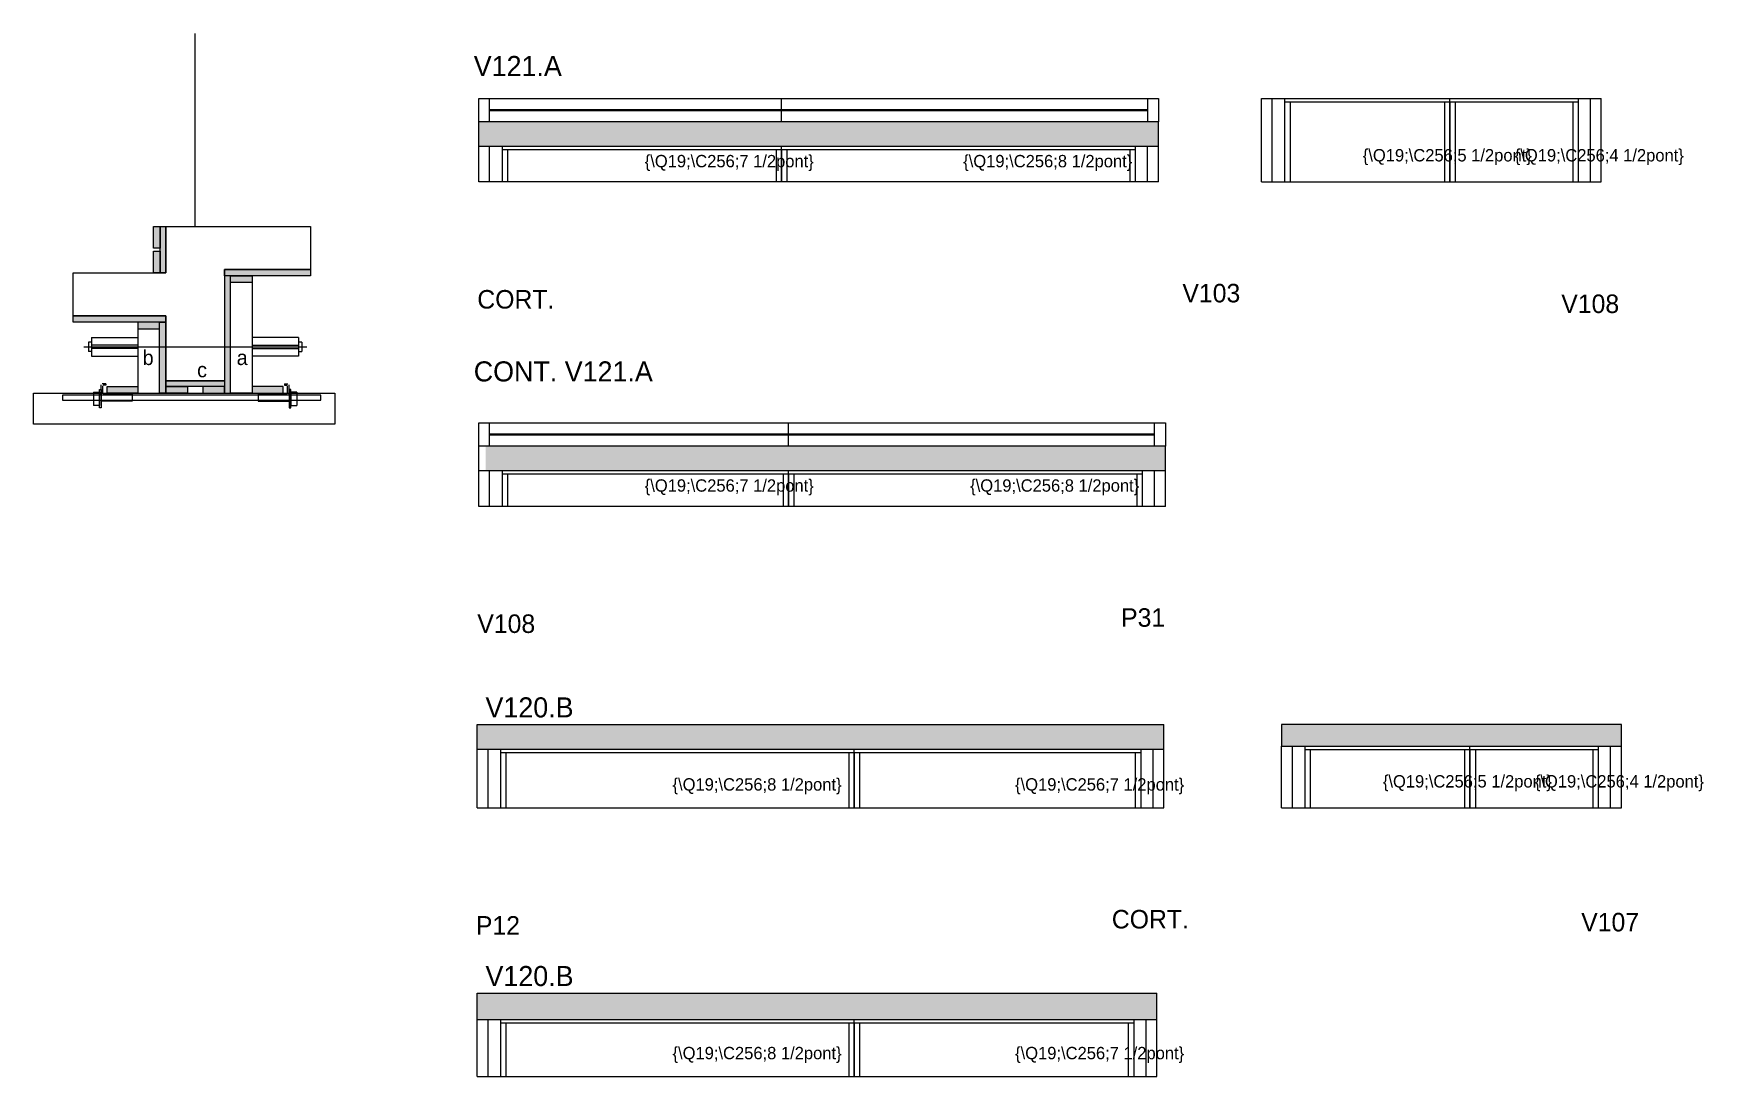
# Model space of a CAD drawing. Header units: metres. Extents: x 1733 to 2815, y 11651 to 12327.
import ezdxf

# ---------------------------------------------------------------- set-up
doc = ezdxf.new("R2010")
doc.units = ezdxf.units.M
for name, color, linetype in [('5', 7, 'Continuous'), ('barrote', 7, 'Continuous'), ('CONCRETO', 7, 'Continuous'), ('COTA', 7, 'Continuous'), ('detalhes', 7, 'Continuous'), ('Hachura', 7, 'Continuous'), ('Madeira', 7, 'Continuous'), ('Painéis', 7, 'Continuous'), ('presilha', 7, 'Continuous'), ('SARR_2.2x7', 7, 'Continuous'), ('SARR_3.5x7', 7, 'Continuous'), ('SCO-___-LAJ', 7, 'Continuous'), ('TENSOR', 7, 'Continuous'), ('texto', 7, 'Continuous'), ('Texto Seção', 7, 'Continuous')]:
    doc.layers.add(name, color=color, linetype=linetype)

msp = doc.modelspace()

# ---------------------------------------------------------------- hatches: boundary and pattern name
at = {"layer": 'COTA'}
h = msp.add_hatch(color=7, dxfattribs=at)
h.dxf.hatch_style = 1
h.paths.add_polyline_path([(2461.7, 12269.9), (2461.7, 12253.9), (2461.7, 12253.9), (2021.7, 12253.9), (2021.7, 12253.9), (2021.7, 12269.9), (2021.7, 12269.9), (2461.7, 12269.9)])
h = msp.add_hatch(color=7, dxfattribs=at)
h.dxf.hatch_style = 1
h.paths.add_polyline_path([(2466.2, 12059.8), (2466.2, 12043.8), (2466.2, 12043.8), (2026.2, 12043.8), (2026.2, 12043.8), (2026.2, 12059.8), (2026.2, 12059.8), (2466.2, 12059.8)])
h = msp.add_hatch(color=7, dxfattribs=at)
h.dxf.hatch_style = 1
h.paths.add_polyline_path([(2020.7, 11879.5), (2020.7, 11863.5), (2020.7, 11863.5), (2465.2, 11863.5), (2465.2, 11863.5), (2465.2, 11879.5), (2465.2, 11879.5), (2020.7, 11879.5)])
h = msp.add_hatch(color=7, dxfattribs=at)
h.dxf.hatch_style = 1
h.paths.add_polyline_path([(2761.4, 11879.5), (2541.4, 11879.5), (2541.4, 11879.5), (2541.4, 11865.5), (2541.4, 11865.5), (2761.4, 11865.5), (2761.4, 11865.5), (2761.4, 11879.5)])
h = msp.add_hatch(color=7, dxfattribs=at)
h.dxf.hatch_style = 1
h.paths.add_polyline_path([(2020.7, 11705.5), (2020.7, 11688.5), (2020.7, 11688.5), (2460.7, 11688.5), (2460.7, 11688.5), (2460.7, 11705.5), (2460.7, 11705.5), (2020.7, 11705.5)])
at = {"layer": 'Hachura'}
h = msp.add_hatch(color=7, dxfattribs=at)
h.dxf.hatch_style = 1
h.paths.add_polyline_path([(1811, 12202.1), (1815.4, 12202.1), (1815.4, 12202.1), (1815.4, 12188.1), (1815.4, 12188.1), (1811, 12188.1), (1811, 12188.1), (1811, 12202.1)])
h = msp.add_hatch(color=7, dxfattribs=at)
h.dxf.hatch_style = 1
h.paths.add_polyline_path([(1815.4, 12202.1), (1819, 12202.1), (1819, 12202.1), (1819, 12172.1), (1819, 12172.1), (1815.4, 12172.1), (1815.4, 12172.1), (1815.4, 12202.1)])
h = msp.add_hatch(color=7, dxfattribs=at)
h.dxf.hatch_style = 1
h.paths.add_polyline_path([(1811, 12186.1), (1815.4, 12186.1), (1815.4, 12186.1), (1815.4, 12172.1), (1815.4, 12172.1), (1811, 12172.1), (1811, 12172.1), (1811, 12186.1)])
h = msp.add_hatch(color=7, dxfattribs=at)
h.dxf.hatch_style = 1
h.paths.add_polyline_path([(1861, 12174.1), (1857, 12174.1), (1857, 12174.1), (1857, 12094.1), (1857, 12094.1), (1861, 12094.1), (1861, 12094.1), (1861, 12174.1)])
h = msp.add_hatch(color=7, dxfattribs=at)
h.dxf.hatch_style = 1
h.paths.add_polyline_path([(1857, 12170.1), (1857, 12174.1), (1857, 12174.1), (1912.6, 12174.1), (1912.6, 12174.1), (1912.6, 12170.1), (1912.6, 12170.1), (1857, 12170.1)])
h = msp.add_hatch(color=7, dxfattribs=at)
h.dxf.hatch_style = 1
h.paths.add_polyline_path([(1861, 12165.7), (1861, 12170.1), (1861, 12170.1), (1875, 12170.1), (1875, 12170.1), (1875, 12165.7), (1875, 12165.7), (1861, 12165.7)])
h = msp.add_hatch(color=7, dxfattribs=at)
h.dxf.hatch_style = 1
h.paths.add_polyline_path([(1759, 12140.1), (1759, 12144.1), (1759, 12144.1), (1819, 12144.1), (1819, 12144.1), (1819, 12140.1), (1819, 12140.1), (1759, 12140.1)])
h = msp.add_hatch(color=7, dxfattribs=at)
h.dxf.hatch_style = 1
h.paths.add_polyline_path([(1815, 12135.7), (1815, 12140.1), (1815, 12140.1), (1801, 12140.1), (1801, 12140.1), (1801, 12135.7), (1801, 12135.7), (1815, 12135.7)])
h = msp.add_hatch(color=7, dxfattribs=at)
h.dxf.hatch_style = 1
h.paths.add_polyline_path([(1815, 12140.1), (1819, 12140.1), (1819, 12140.1), (1819, 12094.1), (1819, 12094.1), (1815, 12094.1), (1815, 12094.1), (1815, 12140.1)])
h = msp.add_hatch(color=7, dxfattribs=at)
h.dxf.hatch_style = 1
h.paths.add_polyline_path([(1819, 12098.5), (1819, 12102.1), (1819, 12102.1), (1857, 12102.1), (1857, 12102.1), (1857, 12098.5), (1857, 12098.5), (1819, 12098.5)])
h = msp.add_hatch(color=7, dxfattribs=at)
h.dxf.hatch_style = 1
h.paths.add_polyline_path([(1781, 12094.1), (1781, 12098.5), (1781, 12098.5), (1801, 12098.5), (1801, 12098.5), (1801, 12094.1), (1801, 12094.1), (1781, 12094.1)])
h = msp.add_hatch(color=7, dxfattribs=at)
h.dxf.hatch_style = 1
h.paths.add_polyline_path([(1819, 12094.1), (1819, 12098.5), (1819, 12098.5), (1833, 12098.5), (1833, 12098.5), (1833, 12094.1), (1833, 12094.1), (1819, 12094.1)])
h = msp.add_hatch(color=7, dxfattribs=at)
h.dxf.hatch_style = 1
h.paths.add_polyline_path([(1857, 12094.1), (1857, 12098.5), (1857, 12098.5), (1843, 12098.5), (1843, 12098.5), (1843, 12094.1), (1843, 12094.1), (1857, 12094.1)])
h = msp.add_hatch(color=7, dxfattribs=at)
h.dxf.hatch_style = 1
h.paths.add_polyline_path([(1895, 12094.1), (1895, 12098.5), (1895, 12098.5), (1875, 12098.5), (1875, 12098.5), (1875, 12094.1), (1875, 12094.1), (1895, 12094.1)])

# ---------------------------------------------------------------- linework, layer by layer
at = {"color": 7, "lineweight": 25}
for p, q in [((1769, 12127.1), (1769, 12121.1)), ((1771, 12127.1), (1769, 12127.1)), ((1771, 12130.1), (1771, 12118.1)), ((1771, 12130.1), (1801, 12130.1)), ((1801, 12125.1), (1771, 12125.1)), ((1801, 12123.1), (1771, 12123.1)), ((1905, 12130.1), (1875, 12130.1)), ((1875, 12125.1), (1905, 12125.1)), ((1875, 12123.1), (1905, 12123.1)), ((1905, 12130.1), (1905, 12118.1)), ((1907, 12127.1), (1905, 12127.1)), ((1907, 12127.1), (1907, 12121.1)), ((1771, 12121.1), (1769, 12121.1)), ((1771, 12118.1), (1801, 12118.1)), ((1905, 12118.1), (1875, 12118.1)), ((1905, 12121.1), (1907, 12121.1))]:
    msp.add_line(p, q, dxfattribs=at)
at = {"layer": 'barrote', "color": 7, "lineweight": 25}
msp.add_lwpolyline([(1928.5, 12074.1), (1733.3, 12074.1), (1733.3, 12094.1), (1928.5, 12094.1)], close=True, dxfattribs=at)
at = {"layer": 'CONCRETO', "color": 7, "lineweight": 25}
msp.add_lwpolyline([(1912.6, 12202.1), (1912.6, 12174.1), (1857, 12174.1), (1857, 12102.1), (1819, 12102.1), (1819, 12144.1), (1759, 12144.1), (1759, 12172.1), (1819, 12172.1), (1819, 12202.1), (1912.6, 12202.1)], dxfattribs=at)
at = {"layer": 'COTA', "color": 7, "lineweight": 25}
for p, q in [((2461.7, 12269.9), (2021.7, 12269.9)), ((2021.7, 12253.9), (2021.7, 12269.9)), ((2461.7, 12253.9), (2461.7, 12269.9)), ((2466.2, 12059.8), (2021.7, 12059.8)), ((2021.7, 12043.8), (2021.7, 12059.8)), ((2466.2, 12043.8), (2466.2, 12059.8)), ((2020.7, 11879.5), (2465.2, 11879.5)), ((2020.7, 11863.5), (2020.7, 11879.5)), ((2465.2, 11863.5), (2465.2, 11879.5)), ((2761.4, 11879.5), (2541.4, 11879.5)), ((2541.4, 11879.5), (2541.4, 11865.5)), ((2761.4, 11865.5), (2761.4, 11879.5)), ((2020.7, 11705.5), (2460.7, 11705.5)), ((2020.7, 11688.5), (2020.7, 11705.5)), ((2460.7, 11688.5), (2460.7, 11705.5))]:
    msp.add_line(p, q, dxfattribs=at)
at = {"layer": 'Defpoints', "color": 7, "lineweight": 25}
msp.add_line((1838, 12202.1), (1838, 12327.1), dxfattribs=at)
at = {"layer": 'Madeira', "color": 7, "lineweight": 25}
for points in [[(1811, 12202.1), (1815.4, 12202.1), (1815.4, 12188.1), (1811, 12188.1)], [(1811, 12186.1), (1815.4, 12186.1), (1815.4, 12172.1), (1811, 12172.1)], [(1861, 12165.7), (1861, 12170.1), (1875, 12170.1), (1875, 12165.7)], [(1861, 12170.1), (1875, 12170.1), (1875, 12094.1), (1861, 12094.1)], [(1815, 12135.7), (1815, 12140.1), (1801, 12140.1), (1801, 12135.7)], [(1815, 12140.1), (1801, 12140.1), (1801, 12094.1), (1815, 12094.1)], [(1781, 12094.1), (1781, 12098.5), (1801, 12098.5), (1801, 12094.1)], [(1819, 12094.1), (1819, 12098.5), (1833, 12098.5), (1833, 12094.1)], [(1857, 12094.1), (1857, 12098.5), (1843, 12098.5), (1843, 12094.1)], [(1895, 12094.1), (1895, 12098.5), (1875, 12098.5), (1875, 12094.1)]]:
    msp.add_lwpolyline(points, close=True, dxfattribs=at)
at = {"layer": 'Painéis', "color": 7, "lineweight": 25}
for p, q in [((2021.7, 12269.9), (2021.7, 12284.9)), ((2021.7, 12284.9), (2461.7, 12284.9)), ((2217.7, 12269.9), (2217.7, 12284.9)), ((2461.7, 12284.9), (2461.7, 12269.9)), ((2528.4, 12284.9), (2748.4, 12284.9)), ((2528.4, 12230.9), (2528.4, 12284.9)), ((2650.4, 12230.9), (2650.4, 12284.9)), ((2748.4, 12230.9), (2748.4, 12284.9)), ((2461.7, 12269.9), (2021.7, 12269.9)), ((2461.7, 12253.9), (2021.7, 12253.9)), ((2021.7, 12230.9), (2021.7, 12253.9)), ((2217.7, 12230.9), (2217.7, 12253.9)), ((2461.7, 12230.9), (2461.7, 12253.9)), ((2461.7, 12230.9), (2021.7, 12230.9)), ((2528.4, 12230.9), (2748.4, 12230.9)), ((2021.7, 12059.8), (2021.7, 12074.8)), ((2021.7, 12074.8), (2466.2, 12074.8)), ((2222.2, 12059.8), (2222.2, 12074.8)), ((2466.2, 12074.8), (2466.2, 12059.8)), ((2466.2, 12059.8), (2021.7, 12059.8)), ((2466.2, 12043.8), (2021.7, 12043.8)), ((2021.7, 12020.8), (2021.7, 12043.8)), ((2222.2, 12020.8), (2222.2, 12043.8)), ((2466.2, 12020.8), (2466.2, 12043.8)), ((2466.2, 12020.8), (2021.7, 12020.8)), ((2020.7, 11863.5), (2465.2, 11863.5)), ((2020.7, 11825.5), (2020.7, 11863.5)), ((2264.7, 11825.5), (2264.7, 11863.5)), ((2465.2, 11825.5), (2465.2, 11863.5)), ((2541.4, 11865.5), (2761.4, 11865.5)), ((2541.4, 11825.5), (2541.4, 11865.5)), ((2663.4, 11825.5), (2663.4, 11865.5)), ((2761.4, 11825.5), (2761.4, 11865.5)), ((2020.7, 11825.5), (2465.2, 11825.5)), ((2541.4, 11825.5), (2761.4, 11825.5)), ((2020.7, 11688.5), (2460.7, 11688.5)), ((2020.7, 11651.5), (2020.7, 11688.5)), ((2264.7, 11651.5), (2264.7, 11688.5)), ((2460.7, 11651.5), (2460.7, 11688.5)), ((2020.7, 11651.5), (2460.7, 11651.5))]:
    msp.add_line(p, q, dxfattribs=at)
for points in [[(1815.4, 12202.1), (1819, 12202.1), (1819, 12172.1), (1815.4, 12172.1)], [(1857, 12170.1), (1857, 12174.1), (1912.6, 12174.1), (1912.6, 12170.1)], [(1861, 12170.1), (1857, 12170.1), (1857, 12094.1), (1861, 12094.1)], [(1759, 12140.1), (1759, 12144.1), (1819, 12144.1), (1819, 12140.1)], [(1815, 12140.1), (1819, 12140.1), (1819, 12094.1), (1815, 12094.1)], [(1819, 12098.5), (1819, 12102.1), (1857, 12102.1), (1857, 12098.5)]]:
    msp.add_lwpolyline(points, close=True, dxfattribs=at)
at = {"layer": 'presilha', "color": 7, "lineweight": 25}
for p, q in [((1772.2, 12094.8), (1776.2, 12094.8)), ((1772.2, 12094.8), (1772.2, 12086.2)), ((1776.2, 12096.5), (1777.2, 12096.5)), ((1776.2, 12084.5), (1776.2, 12096.5)), ((1776.2, 12094.8), (1776.2, 12086.2)), ((1777.2, 12093.3), (1777.2, 12099.4)), ((1777.2, 12096.5), (1777.2, 12084.5)), ((1780.2, 12100.2), (1777.9, 12100.2)), ((1778.2, 12093.9), (1778.2, 12098.8)), ((1780.2, 12099.2), (1778.5, 12099.2)), ((1797.2, 12093.5), (1778.5, 12093.5)), ((1780.2, 12100.2), (1780.2, 12099.2)), ((1797.2, 12093.5), (1797.2, 12088.9)), ((1878.9, 12093.5), (1878.9, 12088.9)), ((1878.9, 12093.5), (1897.5, 12093.5)), ((1895.9, 12100.2), (1895.9, 12099.2)), ((1895.9, 12100.2), (1898.1, 12100.2)), ((1895.9, 12099.2), (1897.5, 12099.2)), ((1897.9, 12093.9), (1897.9, 12098.8)), ((1898.9, 12093.3), (1898.9, 12099.4)), ((1899.9, 12096.5), (1898.9, 12096.5)), ((1898.9, 12096.5), (1898.9, 12084.5)), ((1899.9, 12084.5), (1899.9, 12096.5)), ((1903.9, 12094.8), (1899.9, 12094.8)), ((1899.9, 12094.8), (1899.9, 12086.2)), ((1903.9, 12094.8), (1903.9, 12086.2)), ((1776.2, 12086.2), (1772.2, 12086.2)), ((1777.2, 12084.5), (1776.2, 12084.5)), ((1797.2, 12088.9), (1777.2, 12088.9)), ((1878.9, 12088.9), (1898.9, 12088.9)), ((1898.9, 12084.5), (1899.9, 12084.5)), ((1899.9, 12086.2), (1903.9, 12086.2))]:
    msp.add_line(p, q, dxfattribs=at)
at = {"layer": 'SARR_2.2x7', "color": 7, "lineweight": 25}
for p, q in [((2028.7, 12269.9), (2028.7, 12284.9)), ((2454.7, 12284.9), (2454.7, 12269.9)), ((2535.4, 12230.9), (2535.4, 12284.9)), ((2741.4, 12230.9), (2741.4, 12284.9)), ((2028.7, 12277.9), (2454.7, 12277.9)), ((2454.7, 12276.9), (2028.7, 12276.9)), ((2543.4, 12282.7), (2650.4, 12282.7)), ((2650.4, 12282.7), (2733.4, 12282.7)), ((2028.7, 12230.9), (2028.7, 12253.9)), ((2217.7, 12251.7), (2036.7, 12251.7)), ((2446.7, 12251.7), (2217.7, 12251.7)), ((2454.7, 12230.9), (2454.7, 12253.9)), ((2028.7, 12059.8), (2028.7, 12074.8)), ((2028.7, 12067.8), (2459.2, 12067.8)), ((2459.2, 12059.8), (2459.2, 12074.8)), ((2459.2, 12066.8), (2028.7, 12066.8)), ((2028.7, 12020.8), (2028.7, 12043.8)), ((2222.2, 12041.6), (2036.7, 12041.6)), ((2451.2, 12041.6), (2222.2, 12041.6)), ((2459.2, 12020.8), (2459.2, 12043.8)), ((2027.7, 11825.5), (2027.7, 11863.5)), ((2458.2, 11825.5), (2458.2, 11863.5)), ((2548.4, 11825.5), (2548.4, 11865.5)), ((2556.4, 11863.3), (2663.4, 11863.3)), ((2663.4, 11863.3), (2746.4, 11863.3)), ((2754.4, 11825.5), (2754.4, 11865.5)), ((2035.7, 11861.3), (2264.7, 11861.3)), ((2264.7, 11861.3), (2450.2, 11861.3)), ((2027.7, 11651.5), (2027.7, 11688.5)), ((2035.7, 11686.3), (2264.7, 11686.3)), ((2264.7, 11686.3), (2445.7, 11686.3)), ((2453.7, 11651.5), (2453.7, 11688.5))]:
    msp.add_line(p, q, dxfattribs=at)
at = {"layer": 'SARR_3.5x7', "color": 7, "lineweight": 25}
for p, q in [((2543.4, 12284.9), (2543.4, 12230.9)), ((2733.4, 12284.9), (2733.4, 12230.9)), ((2546.9, 12282.7), (2546.9, 12230.9)), ((2646.9, 12282.7), (2646.9, 12230.9)), ((2650.4, 12282.7), (2650.4, 12230.9)), ((2653.9, 12282.7), (2653.9, 12230.9)), ((2729.9, 12282.7), (2729.9, 12230.9)), ((2036.7, 12253.9), (2036.7, 12230.9)), ((2040.2, 12251.7), (2040.2, 12230.9)), ((2214.2, 12251.7), (2214.2, 12230.9)), ((2217.7, 12251.7), (2217.7, 12230.9)), ((2221.2, 12251.7), (2221.2, 12230.9)), ((2443.2, 12251.7), (2443.2, 12230.9)), ((2446.7, 12253.9), (2446.7, 12230.9)), ((2040.2, 12230.9), (2036.7, 12230.9)), ((2217.7, 12230.9), (2214.2, 12230.9)), ((2221.2, 12230.9), (2217.7, 12230.9)), ((2446.7, 12230.9), (2443.2, 12230.9)), ((2543.4, 12230.9), (2546.9, 12230.9)), ((2646.9, 12230.9), (2650.4, 12230.9)), ((2650.4, 12230.9), (2653.9, 12230.9)), ((2729.9, 12230.9), (2733.4, 12230.9)), ((2036.7, 12043.8), (2036.7, 12020.8)), ((2040.2, 12041.6), (2040.2, 12020.8)), ((2218.7, 12041.6), (2218.7, 12020.8)), ((2222.2, 12041.6), (2222.2, 12020.8)), ((2225.7, 12041.6), (2225.7, 12020.8)), ((2447.7, 12041.6), (2447.7, 12020.8)), ((2451.2, 12043.8), (2451.2, 12020.8)), ((2040.2, 12020.8), (2036.7, 12020.8)), ((2222.2, 12020.8), (2218.7, 12020.8)), ((2225.7, 12020.8), (2222.2, 12020.8)), ((2451.2, 12020.8), (2447.7, 12020.8)), ((2035.7, 11863.5), (2035.7, 11825.5)), ((2450.2, 11863.5), (2450.2, 11825.5)), ((2556.4, 11865.5), (2556.4, 11825.5)), ((2559.9, 11863.3), (2559.9, 11825.5)), ((2659.9, 11863.3), (2659.9, 11825.5)), ((2663.4, 11863.3), (2663.4, 11825.5)), ((2666.9, 11863.3), (2666.9, 11825.5)), ((2742.9, 11863.3), (2742.9, 11825.5)), ((2746.4, 11865.5), (2746.4, 11825.5)), ((2039.2, 11861.3), (2039.2, 11825.5)), ((2261.2, 11861.3), (2261.2, 11825.5)), ((2264.7, 11861.3), (2264.7, 11825.5)), ((2268.2, 11861.3), (2268.2, 11825.5)), ((2446.7, 11861.3), (2446.7, 11825.5)), ((2035.7, 11825.5), (2039.2, 11825.5)), ((2261.2, 11825.5), (2264.7, 11825.5)), ((2264.7, 11825.5), (2268.2, 11825.5)), ((2446.7, 11825.5), (2450.2, 11825.5)), ((2556.4, 11825.5), (2559.9, 11825.5)), ((2659.9, 11825.5), (2663.4, 11825.5)), ((2663.4, 11825.5), (2666.9, 11825.5)), ((2742.9, 11825.5), (2746.4, 11825.5)), ((2035.7, 11688.5), (2035.7, 11651.5)), ((2039.2, 11686.3), (2039.2, 11651.5)), ((2261.2, 11686.3), (2261.2, 11651.5)), ((2264.7, 11686.3), (2264.7, 11651.5)), ((2268.2, 11686.3), (2268.2, 11651.5)), ((2442.2, 11686.3), (2442.2, 11651.5)), ((2445.7, 11688.5), (2445.7, 11651.5)), ((2035.7, 11651.5), (2039.2, 11651.5)), ((2261.2, 11651.5), (2264.7, 11651.5)), ((2264.7, 11651.5), (2268.2, 11651.5)), ((2442.2, 11651.5), (2445.7, 11651.5))]:
    msp.add_line(p, q, dxfattribs=at)
at = {"layer": 'SCO-___-LAJ', "color": 7, "lineweight": 25}
msp.add_lwpolyline([(1919.5, 12092.8), (1752.2, 12092.8), (1752.2, 12089.6), (1919.5, 12089.6)], close=True, dxfattribs=at)
at = {"layer": 'TENSOR', "color": 7, "lineweight": 25}
msp.add_line((1766, 12124.1), (1910.3, 12124.1), dxfattribs=at)

# ---------------------------------------------------------------- texts
at = {"layer": '5', "color": 7, "lineweight": 25}
for s, p in [('V103', (2477.2, 12152.9)), ('CORT.', (2020.7, 12148.9)), ('V108', (2722.5, 12146)), ('V108', (2020.7, 11938.8)), ('P31', (2437.5, 11942.8)), ('P12', (2019.8, 11743.4)), ('CORT.', (2431.5, 11747.4)), ('V107', (2735.4, 11745.5))]:
    msp.add_text(s, height=12, dxfattribs=at).set_placement(p)
at = {"layer": 'detalhes', "color": 7, "lineweight": 25}
for s, p in [('b', (1804, 12112.3)), ('c', (1839.3, 12104.4)), ('a', (1864.9, 12112.3))]:
    msp.add_text(s, height=9.6, dxfattribs=at).set_placement(p)
at = {"layer": 'texto', "color": 7, "lineweight": 25}
for s, p in [('{\\Q19;\\C256;5 1/2pont}', (2594, 12244.2)), ('{\\Q19;\\C256;4 1/2pont}', (2692.4, 12244.2)), ('{\\Q19;\\C256;7 1/2pont}', (2129.1, 12240.4)), ('{\\Q19;\\C256;8 1/2pont}', (2335.3, 12240.4)), ('{\\Q19;\\C256;7 1/2pont}', (2129.1, 12030.3)), ('{\\Q19;\\C256;8 1/2pont}', (2339.8, 12030.3)), ('{\\Q19;\\C256;8 1/2pont}', (2147.1, 11836.7)), ('{\\Q19;\\C256;7 1/2pont}', (2368.9, 11836.7)), ('{\\Q19;\\C256;5 1/2pont}', (2607, 11838.7)), ('{\\Q19;\\C256;4 1/2pont}', (2705.4, 11838.7)), ('{\\Q19;\\C256;8 1/2pont}', (2147.1, 11662.7)), ('{\\Q19;\\C256;7 1/2pont}', (2368.9, 11662.7))]:
    msp.add_text(s, height=8, dxfattribs=at).set_placement(p)
at = {"layer": 'Texto Seção', "color": 7, "lineweight": 25}
for s, p in [('V121.A', (2018.4, 12299.5)), ('CONT. V121.A', (2018.4, 12101.7)), ('V120.B', (2026, 11884.1)), ('V120.B', (2026, 11710.1))]:
    msp.add_text(s, height=13, dxfattribs=at).set_placement(p)

doc.saveas('drawing.dxf')
